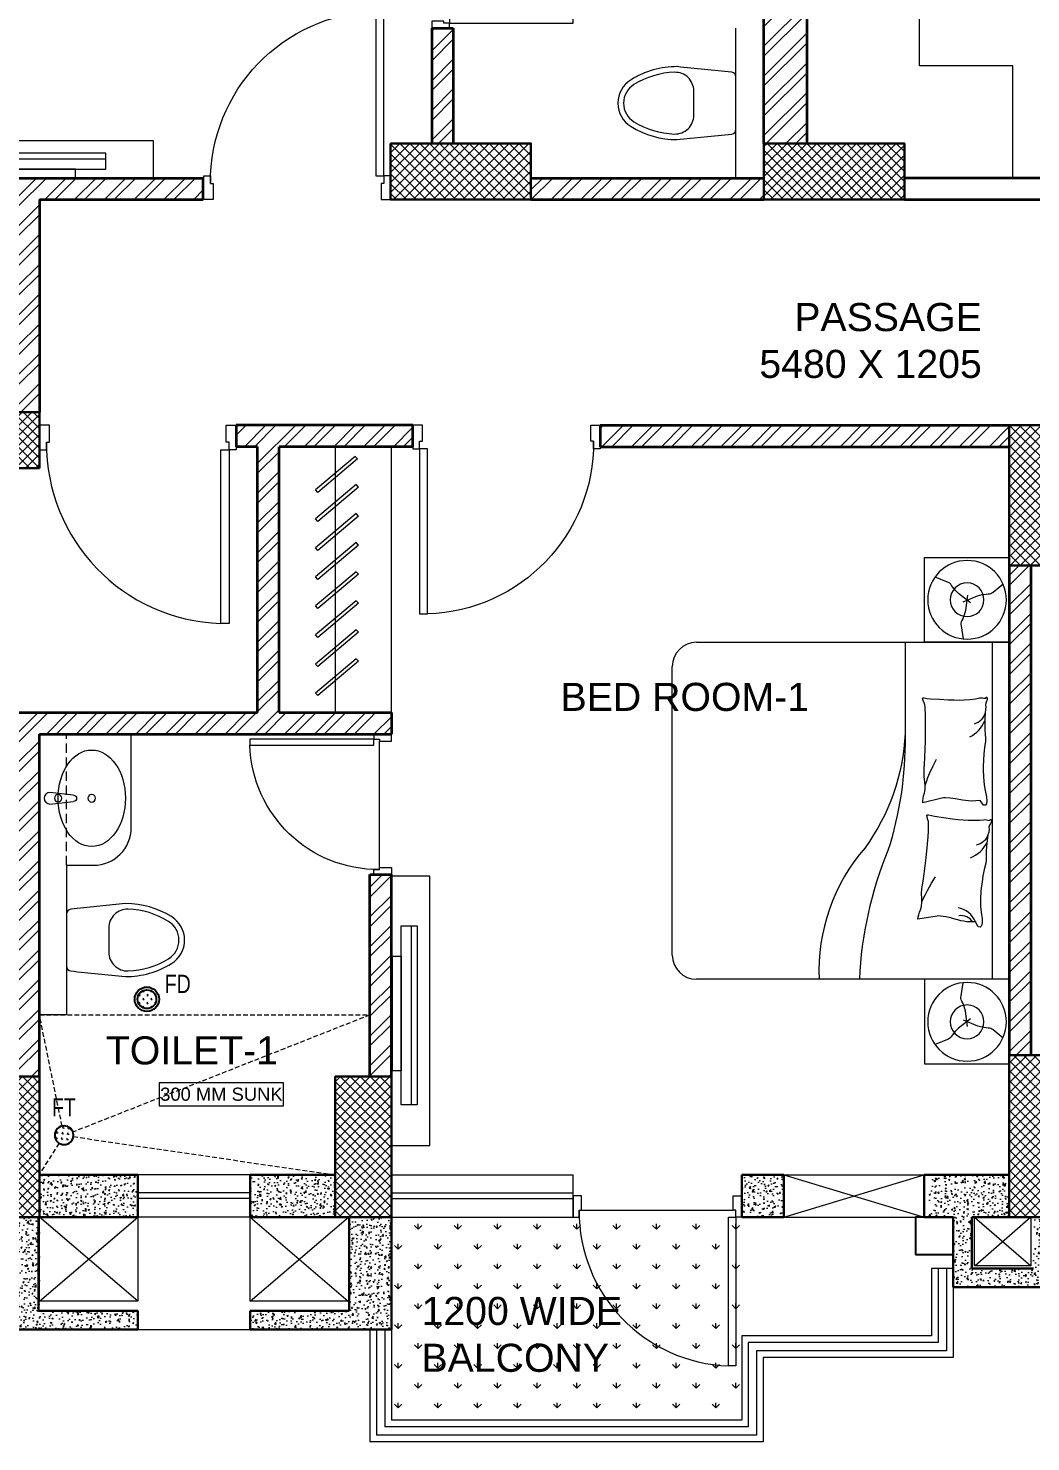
# Model space of a CAD drawing. Header units: millimetres. Extents: x 2919505 to 2966223, y -2460693 to -2283121.
# Drawn here: x 2926816 to 2932171, y -2314931 to -2307381 of the extents above; entities that cross this region are included whole.
import ezdxf
from ezdxf.enums import TextEntityAlignment as Align

# ---------------------------------------------------------------- set-up
doc = ezdxf.new("R2010")
doc.units = ezdxf.units.MM
doc.header["$LTSCALE"] = 100
doc.header["$MEASUREMENT"] = 0
doc.linetypes.add('DASHED2', pattern=[0.375, 0.25, -0.125])
doc.linetypes.add('HIDDEN', pattern=[0.375, 0.25, -0.125])
for name, color, linetype, lineweight in [('ACC BLOCK', 211, 'Continuous', 30), ('COL H', 252, 'Continuous', 5), ('door', 35, 'Continuous', 13), ('FIN.FLOOR', 94, 'Continuous', 9), ('FIX', 152, 'Continuous', 18), ('fixtures', 151, 'Continuous', 5), ('furn', 12, 'Continuous', 13), ('furniture', 5, 'Continuous', 18), ('hatch', 9, 'Continuous', 0), ('hidden', 127, 'HIDDEN', 5), ('MKG TEXT', 7, 'Continuous', 25), ('S-BALCONY HATCH', 34, 'Continuous', 5), ('Stairs', 2, 'Continuous', 18), ('text', 7, 'Continuous', 9), ('WALL', 1, 'Continuous', 35), ('WALL HATCH', 43, 'Continuous', 5), ('win', 150, 'Continuous', 18)]:
    doc.layers.add(name, color=color, linetype=linetype, lineweight=lineweight)
doc.layers.add('cutout', color=7, linetype='HIDDEN', lineweight=20, true_color=0x0544ff)
doc.layers.add('STR. COLUMN', color=7, linetype='Continuous', lineweight=30, true_color=0xf50000)
doc.styles.add('S', font='GOTHIC.TTF')
doc.styles.add('S7', font='romand.shx', dxfattribs={"height": 50})
doc.styles.add('Seal_Text', font='arial.ttf')
doc.styles.get("Standard").update_dxf_attribs({"font": 'sanss___.ttf'})
pattern_1 = [(45, (2939425.94, -2303411.33), (-79.5495, 79.5495), []), (45, (2939478.97, -2303411.33), (-79.5495, 79.5495), [])]
pattern_2 = [(50, (36.665, 147869.8), (71.7260183, -6.2752135), [7.5, -82.5]), (355, (36.665, 147869.8), (-13.8751334, 75.2192134), [6, -66]), (100.4514445, (42.64, 147869.28), (57.8508847, 68.9439991), [6.3740192, -70.1142112]), (46.1842, (36.665, 147889.8), (106.724133, -16.551928), [11.25, -123.75]), (96.6356355, (45.56, 147888.42), (93.4661946, 97.41186), [9.5610342, -105.171376]), (351.184164, (36.67, 147889.8), (93.4661945, 97.41186), [9, -99]), (21, (46.665, 147884.8), (59.6907052, -40.2618891), [7.5, -82.5]), (326, (46.665, 147884.8), (24.3315332, 72.5150045), [6, -66]), (71.4514447, (51.64, 147881.446), (84.0222377, 32.2531153), [6.374019, -70.1142112]), (37.5, (36.665, 147869.8), (1.21598553, 33.28938538), [0, -65.2, 0, -67, 0, -66.25]), (7.5, (36.665, 147869.8), (26.30695374, 39.4411712), [0, -38.2, 0, -63.7, 0, -25.25]), (327.5, (14.365, 147869.8), (53.38224362, -2.25548717), [0, -25, 0, -78, 0, -103.5]), (317.5, (4.365, 147869.8), (58.31861693, 10.01049823), [0, -32.5, 0, -51.8, 0, -73.5])]

# ---------------------------------------------------------------- blocks, each defined once
blk = doc.blocks.new('col-1')
at = {"layer": 'COL H', "lineweight": 5, "ltscale": 0.1}
h = blk.add_hatch(dxfattribs=at)
h.set_pattern_fill('ANSI37', color=256, scale=300)
h.paths.add_polyline_path([(2928694.7, -2448501.1), (2928694.7, -2448801.1), (2929444.7, -2448801.1), (2929444.7, -2448501.1)])
at = {"layer": 'STR. COLUMN', "color": 4}
blk.add_lwpolyline([(2928694.7, -2448501.1), (2928694.7, -2448801.1), (2929444.7, -2448801.1), (2929444.7, -2448501.1)], close=True, dxfattribs=at)
blk = doc.blocks.new('col3')
at = {"layer": 'COL H', "lineweight": 5, "ltscale": 0.1}
h = blk.add_hatch(dxfattribs=at)
h.set_pattern_fill('ANSI37', color=256, scale=300)
h.paths.add_polyline_path([(2930168.1, -2441842.7), (2930168.1, -2442142.7), (2931033.1, -2442142.7), (2931033.1, -2441842.7)])
at = {"layer": 'STR. COLUMN', "color": 4}
blk.add_lwpolyline([(2930168.1, -2441842.7), (2930168.1, -2442142.7), (2931033.1, -2442142.7), (2931033.1, -2441842.7)], close=True, dxfattribs=at)
blk = doc.blocks.new('A$C4EBC2541')
at = {"layer": 'door', "linetype": 'Continuous'}
for p, q in [((33.6, 119.9), (33.6, 958.2)), ((33.6, 958.2), (74, 958.2)), ((74, 958.2), (74, 119.9)), ((74, 119.9), (33.6, 119.9))]:
    blk.add_line(p, q, dxfattribs=at)
for points in [[(48, 0), (0, 0), (0, 119.9), (33.6, 119.9), (33.6, 81.6), (48, 81.6)], [(902, 0), (949.9, 0), (949.9, 119.9), (916.3, 119.9), (916.3, 81.6), (902, 81.6)]]:
    blk.add_lwpolyline(points, close=True, dxfattribs=at)
at = {"layer": 'door', "lineweight": 9, "ltscale": 0.5}
blk.add_arc((46.7, 88.9), 869.7, 359.51318, 88.19967, dxfattribs=at)
blk = doc.blocks.new('WC-WH')
for points in [[(315, 195), (22.4, 164.8, 0.384412), (0, 139.9), (0, -140, 0.383904), (22.4, -164.9, 0.001434), (313.7, -194.9, 0.140641), (560.2, -125.2, 0.259738), (630, 0, 0.259738), (560.2, 125.2, 0.139471)], [(225, 64.9), (225, -64.9, 0.422961), (328, -164.8, 0.13189), (544.4, -99.7, 0.259738), (600, 0, 0.259738), (544.4, 99.7, 0.13189), (328, 164.8, 0.422961)]]:
    blk.add_lwpolyline(points, format="xyb", close=True)
blk.add_arc((316.2, -170), 25, 264.2811, 270.16002)
blk = doc.blocks.new('A$C618E22CC')
at = {"layer": 'FIX', "color": 151, "ltscale": 0.005}
for p, q in [((25.1, 238.7, -59.6), (129.4, 226.6, -59.6)), ((129.4, 199.4, -59.6), (25.1, 187.3, -59.6))]:
    blk.add_line(p, q, dxfattribs=at)
for centre, radius in [((61.2, 213, -59.6), 16.2), ((209.9, 213, -59.6), 17)]:
    blk.add_circle(centre, radius, dxfattribs=at)
at = {"layer": 'FIX', "color": 151, "ltscale": 0.005, "extrusion": (-3.17778e-34, -3.38964e-33, -1)}
blk.add_arc((-25.7, 213, 59.6), 25.7, 271.38488, 88.61512, dxfattribs=at)
at = {"layer": 'FIX', "color": 151, "ltscale": 0.005}
blk.add_arc((129.4, 213, -59.6), 13.6, 270.00007, 89.99993, dxfattribs=at)
at = {"layer": 'FIX', "color": 151, "ltscale": 0.005, "extrusion": (-1.16519e-33, -3.38964e-33, -1)}
blk.add_ellipse((209.9, 213, -59.6), major_axis=(0, 213), ratio=0.698357, dxfattribs=at)
blk = doc.blocks.new('A$C36853A70')
at = {"layer": 'furn', "ltscale": 0.005}
blk.add_line((83.9, 0), (83.9, 800), dxfattribs=at)
blk.add_lwpolyline([(38.9, 648.3), (0, 648.3), (0, 135.7), (38.9, 135.7)], close=True, dxfattribs=at)
blk.add_3dface([(110.9, 800, 0), (38.9, 800, 0), (38.9, 0, 0), (110.9, 0, 0)], dxfattribs=at)
blk = doc.blocks.new('FT')
h = blk.add_hatch()
h.set_pattern_fill('GRASS', color=1, scale=30, style=0)
h.set_pattern_definition([(90, (-291077.183, -132848.178), (-21.2132034, 21.2132034), [5.625, -36.801407]), (45, (-291077.183, -132848.178), (-21.2132034, 21.2132034), [5.625, -24.375]), (135, (-291077.183, -132848.178), (-21.2132034, -21.2132034), [5.625, -24.375])])
h.paths.add_polyline_path([(50, 0, 1), (-50, 0, 1)])
at = {"ltscale": 0.01}
for radius in [65, 50]:
    blk.add_circle((0, 0), radius, dxfattribs=at)
blk = doc.blocks.new('FD')
h = blk.add_hatch()
h.set_pattern_fill('GRASS', color=1, scale=30, style=0)
h.set_pattern_definition([(48.263517, (-305643.78, 94638.493), (-1.7078496, 29.951348), [5.625, -36.801407]), (3.263517, (-305643.78, 94638.493), (-1.7078496, 29.951348), [5.625, -24.375]), (93.263517, (-305643.78, 94638.493), (-29.951348, -1.7078496), [5.625, -24.375])])
edge = h.paths.add_edge_path()
edge.add_arc((0, 0), 50, 318.26352, 498.26352)
edge.add_arc((0, 0), 50, 138.26352, 318.26352)
blk.add_circle((0, 0), 50)
blk = doc.blocks.new('A$C69EA10B6')
at = {"layer": 'furniture', "extrusion": (0, 0, -1)}
for p, q in [((1670.7, 900), (0, 900)), ((0, 900), (0, -900)), ((1800, -770.8), (1800, 770.8)), ((0, -900), (1670.7, -900))]:
    blk.add_line(p, q, dxfattribs=at)
at = {"layer": 'furniture', "flags": 128}
for points in [[(245.3, 1117), (168.8, 1147.9), (144.4, 1154.7), (122.7, 1157.8), (113.1, 1158.7, -0.201759), (86.3, 1168.8), (31.6, 1212.9)], [(205.9, 1110.4), (271, 1161.1), (289.1, 1178.9), (302.6, 1196.1), (308.2, 1203.9, -0.201759), (330.3, 1222.2), (395.9, 1247.5)], [(222.6, 1151.4), (234.1, 1069.7), (240.4, 1045.1), (248.5, 1024.8), (252.5, 1016, -0.201759), (257.2, 987.8), (246.4, 918.3)], [(556.6, 900), (556.6, 397.1, 0.081096), (648.1, -212.5, -0.085459), (800.5, -900)], [(556.6, 412.3, 0.147224), (770, -197.3, -0.192024), (1015.5, -900)], [(222.6, -1151.4), (234.1, -1069.7), (240.4, -1045.1), (248.5, -1024.8), (252.5, -1016, 0.201759), (257.2, -987.8), (246.4, -918.3)], [(245.3, -1117), (168.8, -1147.9), (144.4, -1154.7), (122.7, -1157.8), (113.1, -1158.7, 0.201759), (86.3, -1168.8), (31.6, -1212.9)], [(205.9, -1110.4), (271, -1161.1), (289.1, -1178.9), (302.6, -1196.1), (308.2, -1203.9, 0.201759), (330.3, -1222.2), (395.9, -1247.5)]]:
    blk.add_lwpolyline(points, format="xyb", dxfattribs=at)
for points in [[(462.5, 600.9), (457.6, 602.9), (453.6, 602.7), (437.4, 600.3), (421.1, 598.8), (373, 596), (324.9, 593.3), (294.4, 592.1), (267.8, 591.9), (241.1, 592.9), (210.3, 595.3), (179.6, 598.8), (158.4, 602.7), (150.9, 603.9), (143.3, 604), (135.9, 602.2), (130.7, 601.2), (125.5, 602.2), (123.6, 604), (123.2, 606.6), (121.2, 607), (118.6, 607.2), (117.1, 600.5), (117.1, 600.5), (117.7, 592.7), (120.6, 585.3), (125.1, 575.6), (127.2, 565), (125.5, 554.9), (125.8, 539.2), (128.7, 523.8), (130.6, 492.8), (130.6, 463.6), (129.8, 434.7), (127.9, 405.8), (127, 389.1), (127.2, 372.4), (132, 337.4), (134.1, 320.4), (136.2, 303.5), (138.1, 270.4), (139.9, 237.4), (139.4, 220.3), (138.1, 179.9), (134.1, 139.6), (127.8, 109.1), (120.5, 74.9), (118.9, 53.6), (120.5, 37.7), (126.9, 29.4), (137.3, 29.5), (137.3, 29.5), (154.2, 54.6), (178, 52.5), (202, 51.9), (217.5, 52.5), (232.9, 54.5), (250, 57.6), (258.8, 59.2), (277.4, 63.1), (287.7, 64.8), (315.1, 68), (342.7, 69.9), (351.5, 69.7), (360.3, 68.2), (461.6, 42.8), (461.6, 55.1), (459.9, 66.5), (457.1, 80.4), (453.3, 94.2), (450.7, 104.1), (449.1, 114.3), (448.4, 134.9), (450.9, 155.3), (454.5, 180.9), (454.9, 206.8), (453.7, 227.3), (452.2, 247.9), (449.8, 286.2), (448.1, 329.4), (447.1, 372.7), (446.5, 429.2), (446.4, 485.6), (447, 515.7), (448.4, 545.7), (449.5, 556.3), (451.5, 566.7), (455, 576.3), (459.9, 588.7), (461.4, 594.8)], [(439.4, -22.6), (434.4, -21.1), (430.4, -21.6), (414.5, -25.4), (398.4, -28.3), (350.7, -35.3), (303, -42.2), (272.8, -46.1), (246.2, -48.6), (219.6, -49.9), (188.7, -50.2), (157.8, -49.4), (136.4, -47.4), (128.7, -46.8), (121.2, -47.4), (114, -49.8), (108.9, -51.3), (103.6, -50.7), (101.5, -49.1), (100.9, -46.6), (98.9, -46.3), (96.3, -46.3), (95.4, -53.1), (95.4, -53.1), (96.7, -60.9), (100.2, -68), (105.5, -77.3), (108.6, -87.6), (107.8, -97.8), (109.3, -113.4), (113.6, -128.5), (118.2, -159.3), (120.8, -188.3), (122.5, -217.2), (123.1, -246.2), (123.7, -262.9), (125.3, -279.5), (133.1, -314), (136.7, -330.7), (140.3, -347.4), (145, -380.1), (149.8, -412.9), (150.7, -429.9), (152.9, -470.3), (152.5, -510.8), (148.9, -541.8), (144.5, -576.4), (144.8, -597.8), (147.8, -613.5), (154.9, -621.2), (165.3, -620.2), (165.3, -620.2), (180, -593.7), (203.8, -593.7), (227.8, -592.3), (243.2, -590.3), (258.3, -587), (275.1, -582.4), (283.7, -580), (301.9, -574.5), (312, -572), (339.1, -566.4), (366.3, -562.1), (375.2, -561.5), (384, -562.3), (487.2, -578.7), (486.1, -566.5), (483.5, -555.3), (479.4, -541.6), (474.5, -528.2), (471, -518.5), (468.5, -508.6), (466, -488.1), (466.7, -467.5), (468.1, -441.7), (466.2, -416), (463.2, -395.6), (460, -375.2), (454.2, -337.3), (448.8, -294.3), (444, -251.3), (438.4, -195.1), (433.5, -138.9), (431.4, -108.9), (430.3, -78.9), (430.4, -68.2), (431.5, -57.6), (434.1, -47.8), (437.9, -35), (438.9, -28.8)]]:
    blk.add_lwpolyline(points, close=True, dxfattribs=at)
for points in [[(448.4, 136), (440.3, 160.6), (433.9, 177.6), (425.2, 199.5), (406, 240.4), (388.7, 276.3)], [(465.9, -487), (455.7, -463.3), (447.9, -446.8), (437.2, -425.8), (414.5, -386.7), (394.2, -352.5)]]:
    blk.add_lwpolyline(points, dxfattribs=at)
at = {"layer": 'furniture'}
for centre, radius in [((224.9, 1127.2), 210), ((224.9, 1127.2), 90), ((224.9, -1127.2), 210), ((224.9, -1127.2), 90)]:
    blk.add_circle(centre, radius, dxfattribs=at)
at = {"layer": 'furniture', "extrusion": (0, 0, -1)}
for centre, radius, start, end in [((-1670.7, 770.8), 129.2, 90, 180), ((-285.4, 542.9), 166.6, 296.91345, 338.22409), ((-268.1, -95.8), 166.6, 291.91345, 333.22409), ((-297, -642.4), 127, 22.49015, 79.2392), ((-256.2, -632), 72.5, 31.62547, 99.84137), ((-1670.7, -770.8), 129.2, 180, 270)]:
    blk.add_arc(centre, radius, start, end, dxfattribs=at)
at = {"layer": 'furniture'}
for centre, start, end in [((208.5, 542.6), 193.20869, 254.2869), ((191.5, -102.9), 198.20869, 259.2869)]:
    blk.add_arc(centre, 82, start, end, dxfattribs=at)
for points in [[(0, 900), (452.3, 900), (452.3, 1352.3), (0, 1352.3)], [(89.8, 900), (0, 900), (0, -900), (89.8, -900)], [(0, -900), (452.3, -900), (452.3, -1352.3), (0, -1352.3)]]:
    blk.add_3dface(points, dxfattribs=at)
blk = doc.blocks.new('LvlP')
at = {"style": 'S7'}
blk.add_attdef('LVL-7600', (123, 24), '', height=125, dxfattribs=at)

msp = doc.modelspace()

# ---------------------------------------------------------------- hatches: boundary and pattern name
at = {"layer": 'S-BALCONY HATCH'}
h = msp.add_hatch(dxfattribs=at)
h.set_pattern_fill('GRASS', color=256, scale=150, style=0)
h.set_pattern_definition([(90, (3840323.48, -1897911.68), (-106.066017, 106.066017), [28.125, -184.007034]), (45, (3840323.48, -1897911.68), (-106.066017, 106.066017), [28.125, -121.875]), (135, (3840323.48, -1897911.68), (-106.066017, -106.066017), [28.125, -121.875])])
h.paths.add_polyline_path([(2930626.9, -2314816.3), (2930375.3, -2314816.3), (2930375.3, -2314816.3), (2928755.9, -2314816.3), (2928755.9, -2314296.3), (2928755.6, -2314296.3), (2928754.8, -2313731.3), (2930627.2, -2313731.3)])
at = {"layer": 'WALL HATCH'}
h = msp.add_hatch(dxfattribs=at)
h.set_pattern_fill('ANSI32', color=256, scale=300, style=0)
h.set_pattern_definition(pattern_1)
h.paths.add_polyline_path([(2929501, -2308181.3), (2929501, -2308296.3), (2929515.1, -2308296.3), (2929546.5, -2308296.3), (2930746, -2308296.3), (2930746, -2308181.3)])
h.paths.add_polyline_path([(2928971, -2306631.3), (2929086, -2306631.3), (2929086, -2305781.3), (2928971, -2305781.3)])
h.paths.add_polyline_path([(2929086, -2307381.3), (2928971, -2307381.3), (2928971, -2307996.3), (2929086, -2307996.3)])
h = msp.add_hatch(dxfattribs=at)
h.set_pattern_fill('ANSI32', color=256, scale=300, style=0)
h.set_pattern_definition(pattern_1)
h.paths.add_polyline_path([(2930746, -2307996.3), (2930976, -2307996.3), (2930976, -2305781.3), (2930746, -2305781.3), (2930746, -2308066.3), (2930746, -2308066.3)])
h = msp.add_hatch(dxfattribs=at)
h.set_pattern_fill('ANSI32', color=256, scale=300, style=0)
h.set_pattern_definition(pattern_1)
h.paths.add_polyline_path([(2927751, -2308296.3), (2927751, -2308181.3), (2925071, -2308181.3), (2925071, -2308296.3), (2926760.9, -2308296.3), (2926760.9, -2309431.3), (2926875.7, -2309431.3), (2926875.9, -2308296.3)])
h = msp.add_hatch(dxfattribs=at)
h.set_pattern_fill('ANSI32', color=256, scale=300, style=0)
h.set_pattern_definition(pattern_1)
h.paths.add_polyline_path([(2927925.9, -2309616.3), (2928040.9, -2309616.3), (2928040.9, -2311036.8), (2926760.9, -2311036.8), (2926760.9, -2312981.3), (2926875.9, -2312981.3), (2926875.9, -2312970.4), (2926875.9, -2312829.3), (2926875.9, -2311151.8), (2928640.9, -2311151.8), (2928640.9, -2311036.8), (2928593.1, -2311036.8), (2928155.9, -2311036.8), (2928155.9, -2309616.3), (2928870.9, -2309616.3), (2928870.9, -2309501.3), (2927925.9, -2309501.3)])
h = msp.add_hatch(dxfattribs=at)
h.set_pattern_fill('ANSI32', color=256, scale=300, style=0)
h.set_pattern_definition(pattern_1)
h.paths.add_polyline_path([(2929871.2, -2309501.3), (2929871.2, -2309616.3), (2932055.9, -2309616.3), (2932055.9, -2309501.3)])
h = msp.add_hatch(dxfattribs=at)
h.set_pattern_fill('ANSI32', color=256, scale=300, style=0)
h.set_pattern_definition(pattern_1)
h.paths.add_polyline_path([(2932170.9, -2310251.3), (2932055.9, -2310251.3), (2932055.9, -2310806.7), (2932056.1, -2310806.7), (2932056.1, -2311156.7), (2932056, -2312549.5), (2932056.1, -2312549.5), (2932056.1, -2312866.3), (2932170.9, -2312866.3)])
h = msp.add_hatch(dxfattribs=at)
h.set_pattern_fill('ANSI32', color=256, scale=300, style=0)
h.set_pattern_definition(pattern_1)
h.paths.add_polyline_path([(2928640.9, -2311151.8), (2928755.9, -2311151.8), (2928755.9, -2311036.8), (2928640.9, -2311036.8)])
h.paths.add_polyline_path([(2928755.9, -2311901.8), (2928640.9, -2311901.8), (2928640.9, -2312981.3), (2928755.9, -2312981.3), (2928755.9, -2312946.8), (2928755.9, -2312960.9)])
h = msp.add_hatch(dxfattribs=at)
h.set_pattern_fill('AR-CONC', color=8, scale=10, style=0)
h.set_pattern_definition(pattern_2)
h.paths.add_polyline_path([(2927400.9, -2313731.3), (2927400.9, -2313501.3), (2926875.9, -2313501.3), (2926875.9, -2313731.3)])
h = msp.add_hatch(dxfattribs=at)
h.set_pattern_fill('AR-CONC', color=8, scale=10, style=0)
h.set_pattern_definition(pattern_2)
edge = h.paths.add_edge_path()
edge.add_line((2928000.9, -2313506.3), (2928455.9, -2313506.3))
edge.add_line((2928455.9, -2313506), (2928455.9, -2313731.3))
edge.add_line((2928455.9, -2313731.3), (2928000.9, -2313731.3))
edge.add_line((2928000.9, -2313731.3), (2928000.9, -2313506.3))
h = msp.add_hatch(dxfattribs=at)
h.set_pattern_fill('AR-CONC', color=8, scale=10, style=0)
h.set_pattern_definition(pattern_2)
h.paths.add_polyline_path([(2930851.9, -2313631.3), (2930851.9, -2313601.3), (2930851.9, -2313601.3), (2930851.9, -2313631.3)], flags=17)
h.paths.add_polyline_path([(2930851.9, -2313731.3), (2930851.9, -2313506.3), (2930626.9, -2313506.3), (2930626.9, -2313731.3)])
h = msp.add_hatch(dxfattribs=at)
h.set_pattern_fill('AR-CONC', color=8, scale=10, style=0)
h.set_pattern_definition(pattern_2)
h.paths.add_polyline_path([(2931623.8, -2313731.3), (2931623.8, -2313506.3), (2932055.9, -2313506.3), (2932055.9, -2313731.3), (2931855.9, -2313731.3), (2931855.9, -2314005.9), (2932185.9, -2314005.9), (2932185.9, -2313731.3), (2932285.9, -2313731.3), (2932285.9, -2314105.9), (2931755.9, -2314105.9), (2931755.9, -2313731.3)])
h = msp.add_hatch(dxfattribs=at)
h.set_pattern_fill('AR-CONC', color=8, scale=10, style=0)
h.set_pattern_definition(pattern_2)
h.paths.add_polyline_path([(2927400.9, -2314296.3), (2927400.9, -2314231.3), (2926875.9, -2314231.3), (2926875.9, -2313731.3), (2926645.9, -2313731.3), (2926645.9, -2314331.3), (2927400.9, -2314331.3)])
h = msp.add_hatch(dxfattribs=at)
h.set_pattern_fill('AR-CONC', color=8, scale=10, style=0)
h.set_pattern_definition(pattern_2)
h.paths.add_polyline_path([(2928530.9, -2314231.3), (2928000.9, -2314231.3), (2928000.9, -2314331.3), (2928755.9, -2314331.3), (2928755.9, -2313731.3), (2928525.9, -2313731.3), (2928530.9, -2313732.9), (2928530.9, -2314227.6)])

# ---------------------------------------------------------------- linework, layer by layer
at = {"layer": 'ACC BLOCK', "ltscale": 0.1}
for p, q in [((2927400.9, -2313506.3), (2926875.9, -2313506.3)), ((2927400.9, -2313731.3), (2927400.9, -2313506.3)), ((2928000.9, -2313506.3), (2928455.9, -2313506.3)), ((2928000.9, -2313731.3), (2928000.9, -2313506.3)), ((2930626.9, -2313506.3), (2930626.9, -2313731.3)), ((2930626.9, -2313506.3), (2930851.9, -2313506.3)), ((2930851.9, -2313506.3), (2930851.9, -2313731.3)), ((2931601.9, -2313506.3), (2932055.9, -2313506.3)), ((2931601.9, -2313506.3), (2931601.9, -2313731.3)), ((2926870.9, -2313731.3), (2926870.9, -2314231.3)), ((2927400.9, -2313731.3), (2926875.9, -2313731.3)), ((2928000.9, -2313731.3), (2928525.9, -2313731.3)), ((2928530.9, -2313731.3), (2928530.9, -2314231.3)), ((2928755.9, -2313731.3), (2928755.9, -2314331.3)), ((2930626.9, -2313731.3), (2930851.9, -2313731.3)), ((2931601.9, -2313731.3), (2931755.9, -2313731.3)), ((2931755.9, -2314105.9), (2931755.9, -2313731.3)), ((2931855.9, -2313731.3), (2932055.9, -2313731.3)), ((2931855.9, -2314005.9), (2931855.9, -2313731.3)), ((2931855.9, -2314005.9), (2932185.9, -2314005.9)), ((2931755.9, -2314105.9), (2932285.9, -2314105.9)), ((2927400.9, -2314231.3), (2926870.9, -2314231.3)), ((2927400.9, -2314331.3), (2927400.9, -2314231.3)), ((2928000.9, -2314231.3), (2928000.9, -2314331.3)), ((2928000.9, -2314231.3), (2928530.9, -2314231.3)), ((2927400.9, -2314331.3), (2926645.9, -2314331.3)), ((2928000.9, -2314331.3), (2928755.9, -2314331.3))]:
    msp.add_line(p, q, dxfattribs=at)
at = {"layer": 'cutout', "color": 160, "linetype": 'Continuous', "lineweight": 9, "ltscale": 0.1, "true_color": 0x0040ff}
for p, q in [((2927400.9, -2314181.3), (2926875.9, -2313731.3)), ((2926875.9, -2314181.3), (2927400.9, -2313731.3)), ((2928000.9, -2313731.3), (2928525.2, -2314181.3)), ((2928000.9, -2314181.3), (2928525.9, -2313731.3)), ((2931870.9, -2313731.3), (2932170.9, -2313990.9)), ((2932170.9, -2313731.3), (2931874.3, -2313990.9))]:
    msp.add_line(p, q, dxfattribs=at)
at = {"layer": 'cutout', "color": 160, "linetype": 'Continuous', "ltscale": 0.1, "true_color": 0x0040ff}
for points in [[(2926875.9, -2313731.3), (2927400.9, -2313731.3), (2927400.9, -2314181.3), (2926875.9, -2314181.3)], [(2928000.9, -2313731.3), (2928525.9, -2313731.3), (2928525.9, -2314181.3), (2928000.9, -2314181.3)], [(2931870.9, -2313731.3), (2932170.9, -2313731.3), (2932170.9, -2313990.9), (2931870.9, -2313990.9)]]:
    msp.add_lwpolyline(points, close=True, dxfattribs=at)
at = {"layer": 'door'}
for p, q in [((2928691.6, -2311864), (2928691.6, -2311189.9)), ((2929772.4, -2313694.9), (2930581.5, -2313694.9))]:
    msp.add_line(p, q, dxfattribs=at)
at = {"layer": 'FIN.FLOOR'}
for p, q in [((2931576, -2307581.3), (2931576, -2305811.3)), ((2932076, -2307581.3), (2931576, -2307581.3)), ((2932076, -2308181.3), (2932076, -2307581.3))]:
    msp.add_line(p, q, dxfattribs=at)
at = {"layer": 'fixtures'}
for p, q in [((2930596, -2308181.3), (2930596, -2307381.3)), ((2927365.9, -2311651.8), (2927365.9, -2311151.8)), ((2927020.9, -2311851.8), (2927165.9, -2311851.8)), ((2927020.9, -2311851.8), (2927020.9, -2312651.8)), ((2927020.9, -2312651.8), (2926875.9, -2312651.8))]:
    msp.add_line(p, q, dxfattribs=at)
at = {"layer": 'fixtures', "color": 8, "linetype": 'DASHED2', "ltscale": 2}
msp.add_line((2927020.9, -2311851.8), (2927020.9, -2311151.8), dxfattribs=at)
at = {"layer": 'fixtures'}
msp.add_arc((2927165.9, -2311651.8), 200, 270, 0, dxfattribs=at)
at = {"layer": 'furniture'}
for points in [[(2926044, -2308181.3), (2926044, -2307981.3), (2927482.5, -2307981.3), (2927482.5, -2308181.3)], [(2928761.6, -2313349.2), (2928961.6, -2313349.2), (2928961.6, -2311910.7), (2928761.6, -2311910.7)]]:
    msp.add_lwpolyline(points, dxfattribs=at)
at = {"layer": 'hatch'}
for p, q in [((2928455.9, -2309616.3), (2928455.9, -2311036.8)), ((2928755.9, -2311036.8), (2928755.9, -2309616.3)), ((2928562.5, -2309668.5), (2928351, -2309847.4)), ((2928573.9, -2309681.9), (2928362.3, -2309860.8)), ((2928562.5, -2309668.5), (2928573.9, -2309681.9)), ((2928567.7, -2309819), (2928351, -2310002.3)), ((2928579.1, -2309832.5), (2928362.3, -2310015.8)), ((2928579.1, -2309832.5), (2928567.7, -2309819)), ((2928362.3, -2309860.8), (2928351, -2309847.4)), ((2928567.7, -2309974), (2928351, -2310157.3)), ((2928579.1, -2309987.4), (2928362.3, -2310170.7)), ((2928579.1, -2309987.4), (2928567.7, -2309974)), ((2928362.3, -2310015.8), (2928351, -2310002.3)), ((2928567.7, -2310128.9), (2928351, -2310312.2)), ((2928579.1, -2310142.3), (2928362.3, -2310325.7)), ((2928579.1, -2310142.3), (2928567.7, -2310128.9)), ((2928362.3, -2310170.7), (2928351, -2310157.3)), ((2928567.7, -2310283.9), (2928351, -2310467.2)), ((2928579.1, -2310297.3), (2928362.3, -2310480.6)), ((2928579.1, -2310297.3), (2928567.7, -2310283.9)), ((2928362.3, -2310325.7), (2928351, -2310312.2)), ((2928567.7, -2310438.8), (2928351, -2310622.1)), ((2928579.1, -2310452.2), (2928567.7, -2310438.8)), ((2928362.3, -2310480.6), (2928351, -2310467.2)), ((2928579.1, -2310452.2), (2928362.3, -2310635.6)), ((2928567.7, -2310593.8), (2928351, -2310777.1)), ((2928579.1, -2310607.2), (2928567.7, -2310593.8)), ((2928362.3, -2310635.6), (2928351, -2310622.1)), ((2928579.1, -2310607.2), (2928362.3, -2310790.5)), ((2928567.7, -2310748.7), (2928351, -2310932)), ((2928579.1, -2310762.1), (2928567.7, -2310748.7)), ((2928362.3, -2310790.5), (2928351, -2310777.1)), ((2928579.1, -2310762.1), (2928362.3, -2310945.5)), ((2928362.3, -2310945.5), (2928351, -2310932))]:
    msp.add_line(p, q, dxfattribs=at)
at = {"layer": 'hidden'}
msp.add_line((2926875.9, -2312651.8), (2928640.9, -2312651.8), dxfattribs=at)
for points in [[(2926996.5, -2313245.6), (2926875.9, -2312651.8)], [(2928640.9, -2312651.8), (2927054.3, -2313277.3)], [(2927056.8, -2313301.6), (2928455.9, -2313506.3)], [(2926980.5, -2313336.6), (2926875.9, -2313501.3)]]:
    msp.add_lwpolyline(points, dxfattribs=at)
at = {"layer": 'MKG TEXT', "ltscale": 0.1}
msp.add_lwpolyline([(2931555.9, -2313931.3), (2931755.9, -2313931.3), (2931755.9, -2313731.3), (2931555.9, -2313731.3)], close=True, dxfattribs=at)
at = {"layer": 'Stairs', "ltscale": 0.1}
msp.add_line((2931755.9, -2314005.9), (2931640.9, -2314005.9), dxfattribs=at)
at = {"layer": 'Stairs'}
for p, q in [((2931640.9, -2314005.9), (2931640.9, -2314366.3)), ((2931675.9, -2314005.9), (2931675.9, -2314401.3)), ((2931720.9, -2314005.9), (2931720.9, -2314446.3)), ((2931755.9, -2314005.9), (2931755.9, -2314481.3)), ((2928640.9, -2314331.3), (2928640.9, -2314931.3)), ((2928675.9, -2314331.3), (2928675.9, -2314896.3)), ((2928720.9, -2314331.3), (2928720.9, -2314851.3)), ((2928755.9, -2314331.3), (2928755.9, -2314816.3)), ((2930626.9, -2314366.3), (2930626.9, -2314816.3)), ((2931640.9, -2314366.3), (2930626.9, -2314366.3)), ((2930661.9, -2314401.3), (2930661.9, -2314851.3)), ((2931675.9, -2314401.3), (2930661.9, -2314401.3)), ((2930706.9, -2314446.3), (2930706.9, -2314896.3)), ((2931720.9, -2314446.3), (2930706.9, -2314446.3)), ((2930741.9, -2314481.3), (2930741.9, -2314931.3)), ((2931755.9, -2314481.3), (2930741.9, -2314481.3)), ((2930626.9, -2314816.3), (2928755.9, -2314816.3)), ((2930706.9, -2314896.3), (2928675.9, -2314896.3)), ((2930661.9, -2314851.3), (2928720.9, -2314851.3)), ((2930741.9, -2314931.3), (2928640.9, -2314931.3))]:
    msp.add_line(p, q, dxfattribs=at)
at = {"layer": 'text', "lineweight": 9}
msp.add_lwpolyline([(2928179.8, -2313013.8), (2927516, -2313014.1), (2927516, -2313136.7), (2928179.8, -2313136.5)], close=True, dxfattribs=at)
at = {"layer": 'WALL'}
for p, q in [((2930746, -2307996.3), (2930746, -2305781.3)), ((2930976, -2307996.3), (2930976, -2305781.3)), ((2928971, -2307381.3), (2928971, -2307996.3)), ((2928971, -2307381.3), (2929086, -2307381.3)), ((2929086, -2307381.3), (2929086, -2307996.3)), ((2925071, -2308181.3), (2927751, -2308181.3)), ((2927751, -2308296.3), (2927751, -2308181.3)), ((2929501, -2308181.3), (2930746, -2308181.3)), ((2932285.9, -2308181.3), (2931496, -2308181.3)), ((2926875.9, -2308296.3), (2927751, -2308296.3)), ((2926875.9, -2308296.3), (2926875.9, -2309431.3)), ((2929501, -2308296.3), (2930746, -2308296.3)), ((2931496, -2308296.3), (2932285.9, -2308296.3)), ((2928870.9, -2309501.3), (2927925.9, -2309501.3)), ((2928870.9, -2309616.3), (2928870.9, -2309501.3)), ((2929871.2, -2309501.3), (2932055.9, -2309501.3)), ((2929871.2, -2309501.3), (2929871.2, -2309616.3)), ((2928040.9, -2309616.3), (2927925.9, -2309616.3)), ((2928870.9, -2309616.3), (2928155.9, -2309616.3)), ((2929871.2, -2309616.3), (2932055.9, -2309616.3)), ((2932055.9, -2310251.3), (2932055.9, -2312866.3)), ((2932170.9, -2310251.3), (2932170.9, -2312866.3)), ((2926760.9, -2311036.8), (2928040.9, -2311036.8)), ((2928155.9, -2311036.8), (2928755.9, -2311036.8)), ((2928755.9, -2311036.8), (2928755.9, -2311151.8)), ((2926875.9, -2311151.8), (2928755.9, -2311151.8)), ((2926875.9, -2312981.3), (2926875.9, -2311151.8)), ((2928640.9, -2311901.8), (2928755.9, -2311901.8)), ((2928640.9, -2312981.3), (2928640.9, -2311901.8)), ((2928755.9, -2312981.3), (2928755.9, -2311901.8))]:
    msp.add_line(p, q, dxfattribs=at)
at = {"layer": 'WALL', "ltscale": 0.1}
for p, q in [((2927925.9, -2309501.3), (2927925.9, -2309616.3)), ((2928040.9, -2311036.8), (2928040.9, -2309616.3)), ((2928155.9, -2311036.8), (2928155.9, -2309616.3))]:
    msp.add_line(p, q, dxfattribs=at)
at = {"layer": 'win'}
for p, q in [((2928000.9, -2313506.3), (2927400.9, -2313506.3)), ((2928755.9, -2313506.3), (2929726.9, -2313506.3)), ((2929726.9, -2313731.3), (2929726.9, -2313506.3)), ((2928000.9, -2313601.3), (2927400.9, -2313601.3)), ((2928755.9, -2313601.3), (2929726.9, -2313601.3)), ((2928000.9, -2313631.3), (2927400.9, -2313631.3)), ((2928755.9, -2313631.3), (2929726.9, -2313631.3)), ((2928000.9, -2313731.3), (2927400.9, -2313731.3)), ((2928755.9, -2313731.3), (2929726.9, -2313731.3)), ((2927400.9, -2314331.3), (2928000.9, -2314331.3))]:
    msp.add_line(p, q, dxfattribs=at)
at = {"layer": 'win', "linetype": 'Continuous'}
for p, q in [((2930852.2, -2313506.3), (2931601.9, -2313506.3)), ((2930852.2, -2313731.3), (2931601.9, -2313506.3)), ((2930852.2, -2313506.3), (2931601.9, -2313731.3)), ((2930852.2, -2313731.3), (2931601.9, -2313731.3))]:
    msp.add_line(p, q, dxfattribs=at)

# ---------------------------------------------------------------- block references
at = {"layer": 'door'}
for p, xscale, yscale, zscale, rotation in [((2928971, -2307381.3), -0.7895320550356201, 0.7895320426210248, 0.7895320293264474, 270), ((2927925.9, -2309501.3), 1.105345533318675, 1.105345515938231, 1.105345497325812, 180), ((2928870.9, -2309501.3), -1.052709406748394, 1.0527093901956, 1.052709372469497, 180), ((2928755.9, -2311151.8), -0.7895321297949348, 0.7895321173803383, 0.7895321040857598, 90), ((2930626.9, -2313617.7), 0.947670386172831, 0.9476703712716698, 0.9476703553142716, 180)]:
    msp.add_blockref('A$C4EBC2541', p, dxfattribs=dict(at, xscale=xscale, yscale=yscale, zscale=zscale, rotation=rotation))
at = {"layer": 'door', "xscale": -1.049779299966094, "yscale": 1.049779283459373, "zscale": 1.049779265782609}
msp.add_blockref('A$C4EBC2541', (2928751, -2308296.3), dxfattribs=at)
at = {"layer": 'fixtures', "rotation": 180}
msp.add_blockref('WC-WH', (2930596, -2307781.3, 0), dxfattribs=at)
at = {"layer": 'fixtures', "extrusion": (0.000487145, 0.000416143, -1), "xscale": 1.209999999998478, "yscale": 1.209999999998478, "zscale": -1.209999999998475, "rotation": 179.9999999823443}
msp.add_blockref('A$C618E22CC', (-2926900.7, -2311236.9, 464), dxfattribs=at)
at = {"layer": 'fixtures'}
msp.add_blockref('WC-WH', (2927020.9, -2312251.8), dxfattribs=at)
at = {"layer": 'furniture'}
for p, xscale, yscale, zscale, rotation in [((2927230.3, -2308181.3), 1.196032140578612, 1.196032140578612, 1.196032140578612, 90.00000000886433), ((2928761.6, -2312175.1), -1.196032140578608, 1.196032140578608, 1.196032140578608, 180)]:
    msp.add_blockref('A$C36853A70', p, dxfattribs=dict(at, xscale=xscale, yscale=yscale, zscale=zscale, rotation=rotation))
at = {"layer": 'furniture', "ltscale": 0.1, "xscale": -1}
msp.add_blockref('A$C69EA10B6', (2932055.9, -2311561.3), dxfattribs=at)
at = {"layer": 'MKG TEXT', "ltscale": 0.01, "rotation": 90}
msp.add_blockref('FT', (2927449.7, -2312567.7, 0), dxfattribs=at)
at = {"layer": 'MKG TEXT', "ltscale": 0.01, "xscale": -1, "rotation": 86.6243257409866}
msp.add_blockref('FD', (2927007.3, -2313294.4, 0), dxfattribs=at)
at = {"layer": 'STR. COLUMN'}
for p in [(56.3, 140504.8), (2051.3, 140504.8)]:
    msp.add_blockref('col-1', p, dxfattribs=at)
for name, p, rotation in [('col-1', (5855570.6, -4758232.5), 180), ('col-1', (5380857.1, 619193.4), 270), ('col3', (490213.2, -5243899.4), 90), ('col-1', (5375377.1, 615713.4), 270), ('col-1', (5377257.1, 615713.4), 270)]:
    msp.add_blockref(name, p, dxfattribs=dict(at, rotation=rotation))
at = {"layer": 'text', "lineweight": 9}
ref = msp.add_blockref('LvlP', (2928254.5, -2313124.7), dxfattribs=dict(at, xscale=-0.6192271803329277, yscale=0.6192271803447511, zscale=0.6192271803331096))
ref.add_attrib('LVL-7600', '300 MM SUNK', (2927520.6, -2313110), dxfattribs={"layer": '0', "color": 7, "height": 70.2, "style": 'Seal_Text'})

# ---------------------------------------------------------------- texts
at = {"layer": 'MKG TEXT', "ltscale": 0.01, "style": 'S', "width": 0.8}
for s, p in [('FD', (2927614.3, -2312485.7)), ('FT', (2927006.3, -2313145.1))]:
    msp.add_text(s, height=97.5, dxfattribs=at).set_placement(p, align=Align.MIDDLE)
at = {"layer": 'text', "ltscale": 10, "char_height": 150, "attachment_point": 3}
for s, insert, width in [('PASSAGE\\P5480 X 1205', (2931909.6, -2308849), 1607.863), ('BED ROOM-1\\P ', (2930986.6, -2310877.7), 1373.228), ('TOILET-1\\P   ', (2928149.9, -2312765.9), 1234.317)]:
    msp.add_mtext(s, dxfattribs=dict(at, insert=insert, width=width))
at = {"layer": 'text', "insert": (2928916.7, -2314157.9), "char_height": 150, "width": 1361.896, "attachment_point": 1}
msp.add_mtext('1200 WIDE BALCONY', dxfattribs=at)

doc.saveas('drawing.dxf')
